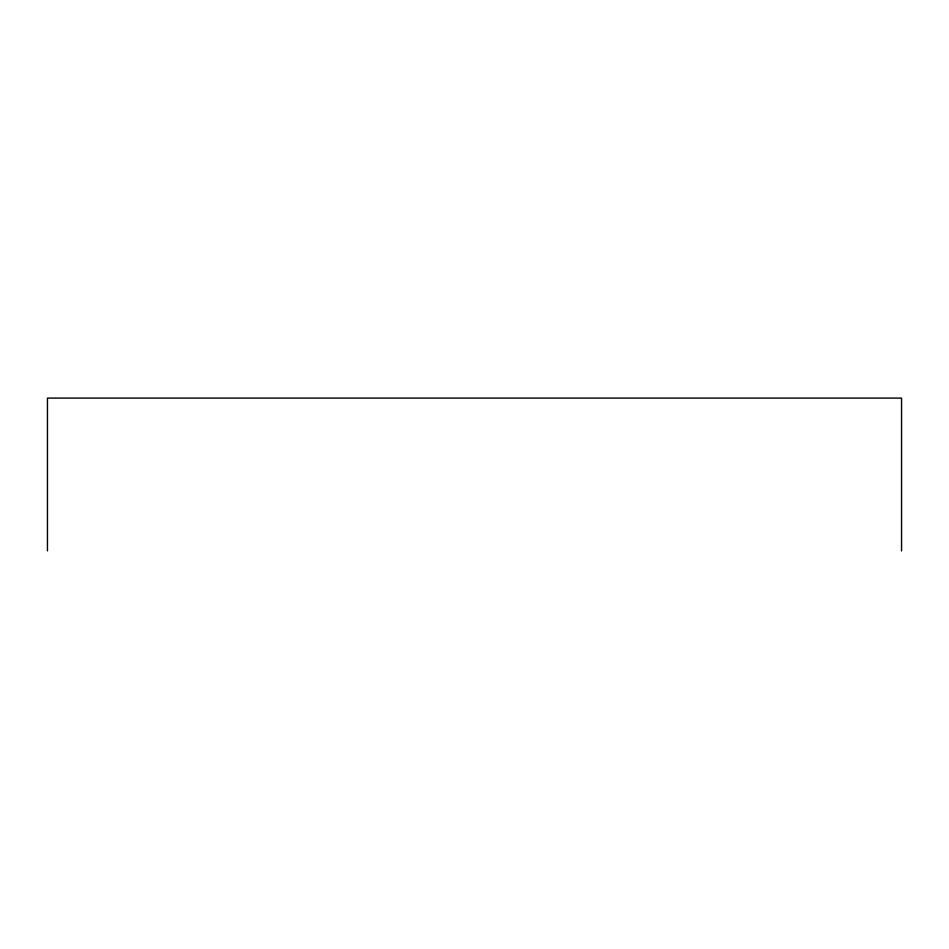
<?xml version="1.0" encoding="UTF-8"?>
<svg xmlns="http://www.w3.org/2000/svg" width="949" height="949" viewBox="0 0 949 949"><rect width="100%" height="100%" fill="white"/><g stroke="black" fill="none" stroke-linecap="round" stroke-linejoin="round"><path stroke-width="1.42" d="M901.55 550.894L901.55 398.106L47.45 398.106L47.45 550.894"/></g></svg>
